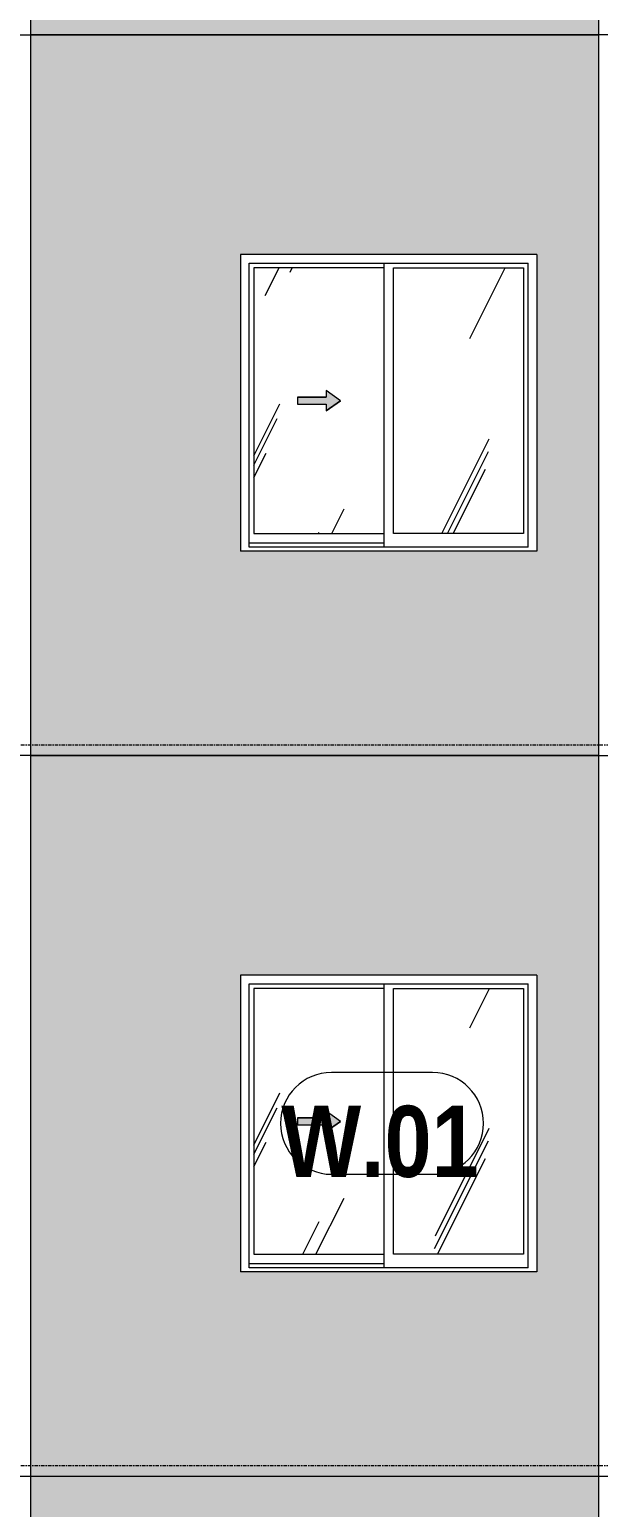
# Model space of a CAD drawing. Header units: millimetres. Extents: x -134153 to 99383, y -5233 to 35400.
# Drawn here: x -57648 to -54963, y 8802 to 15775 of the extents above; entities that cross this region are included whole.
import ezdxf

# ---------------------------------------------------------------- set-up
doc = ezdxf.new("R2010")
doc.units = ezdxf.units.MM
doc.linetypes.add('1 NÉT CALL OUT', pattern=[6, 3, -3])
doc.linetypes.add('Centre', pattern=[31.75, 6.35, -4.7625, 15.875, -4.7625])
for name, color, linetype, lineweight in [('A-DETL-GENF', 92, 'Continuous', 9), ('A-DETL-GENF-1', 92, '1 NÉT CALL OUT', 9), ('A-FLOR-LEVL-2', 51, 'Centre', 9), ('A-GLAZ', 151, 'Continuous', 9), ('A-GLAZ-3', 7, '1 NÉT CALL OUT', 9), ('A-GLAZ-IDEN', 152, 'Continuous', 9), ('A-WALL', 113, 'Continuous', 9), ('A-WALL-PATT-2', 111, 'Continuous', 5)]:
    doc.layers.add(name, color=color, linetype=linetype, lineweight=lineweight)
doc.styles.add('Arial_B_1', font='arialbd_0.ttf', dxfattribs={"width": 0.85, "height": 336})
pattern_1 = [(63.435, (-79954.8, 1311.3), (-0.002, 1625.6), [567.96, -3066.99]), (63.435, (-81580.4, 1311.3), (-0.002, 1625.6), [567.96, -3066.99]), (63.435, (-79176.65, 1625.35), (-0.002, 1625.6), [567.96, -3066.99]), (63.435, (-80802.25, 1625.35), (-0.002, 1625.6), [567.96, -3066.99]), (63.435, (-79294.4, 1514.5), (-0.002, 1625.6), [567.96, -3066.99]), (63.435, (-80920, 1514.5), (-0.002, 1625.6), [567.96, -3066.99]), (63.435, (-79414.5, 2149.4), (-0.002, 1625.6), [276.055, -3358.9]), (63.435, (-81040.1, 2149.4), (-0.002, 1625.6), [276.055, -3358.9]), (63.435, (-79493, 2051.15), (-0.002, 1625.6), [567.96, -3066.99]), (63.435, (-81118.6, 2051.15), (-0.002, 1625.6), [567.96, -3066.99]), (63.435, (-79479.15, 2121.7), (-0.002, 1625.6), [567.96, -3066.99]), (63.435, (-81104.76, 2121.7), (-0.002, 1625.6), [567.96, -3066.99]), (63.435, (-80135, 1812.2), (-0.002, 1625.6), [567.96, -3066.99]), (63.435, (-81760.6, 1812.2), (-0.002, 1625.6), [567.96, -3066.99]), (63.435, (-80121.15, 1895.35), (-0.002, 1625.6), [567.96, -3066.99]), (63.435, (-81746.75, 1895.35), (-0.002, 1625.6), [567.96, -3066.99]), (63.435, (-80117.4, 1955.3), (-0.002, 1625.6), [567.96, -3066.99]), (63.435, (-81743, 1955.3), (-0.002, 1625.6), [567.96, -3066.99])]

# ---------------------------------------------------------------- blocks, each defined once
blk = doc.blocks.new('1_FAMILY RVT - W01-WxH 1400x1400xmm-V16-TKCS_MẶT ĐỨNG HƯỚNG BẮC')
at = {"layer": 'A-DETL-GENF-1'}
blk.add_hatch(color=256, dxfattribs=at).paths.add_polyline_path([(-56248.1, 10576.5), (-56180.3, 10623.9), (-56248.1, 10671.4), (-56248.1, 10640.9), (-56383.5, 10640.9), (-56383.5, 10607), (-56248.1, 10607)])
at = {"layer": 'A-GLAZ'}
h = blk.add_hatch(dxfattribs=at)
h.set_pattern_fill('FP_1', color=256, style=0, pattern_type=2)
h.set_pattern_definition(pattern_1)
h.paths.add_polyline_path([(-56589.1, 9997), (-55974.8, 9997), (-55974.8, 11250.9), (-56589.1, 11250.9), (-56589.1, 10607)])
h.paths.add_polyline_path([(-56248.1, 10576.5), (-56248.1, 10607), (-56383.5, 10607), (-56383.5, 10640.9), (-56248.1, 10640.9), (-56248.1, 10671.4), (-56180.3, 10623.9), (-56204.5, 10607)])
h = blk.add_hatch(dxfattribs=at)
h.set_pattern_fill('FP_1', color=256, style=0, pattern_type=2)
h.set_pattern_definition(pattern_1)
h.paths.add_polyline_path([(-55316.1, 9997), (-55316.1, 11250.9), (-55930.3, 11250.9), (-55930.3, 9997)])
at = {"layer": 'A-DETL-GENF'}
for p, q in [((-56248.1, 10671.4), (-56248.1, 10640.9)), ((-56180.3, 10623.9), (-56248.1, 10671.4)), ((-56180.3, 10623.9), (-56248.1, 10671.4)), ((-56248.1, 10671.4), (-56248.1, 10640.9)), ((-56383.5, 10640.9), (-56383.5, 10607)), ((-56383.5, 10640.9), (-56248.1, 10640.9)), ((-56248.1, 10640.9), (-56383.5, 10640.9)), ((-56383.5, 10640.9), (-56383.5, 10607)), ((-56383.5, 10607), (-56248.1, 10607)), ((-56383.5, 10607), (-56248.1, 10607)), ((-56180.3, 10623.9), (-56248.1, 10576.5)), ((-56248.1, 10576.5), (-56180.3, 10623.9)), ((-56248.1, 10607), (-56248.1, 10576.5)), ((-56248.1, 10607), (-56248.1, 10576.5))]:
    blk.add_line(p, q, dxfattribs=at)
at = {"layer": 'A-GLAZ'}
for p, q in [((-55252.6, 11314.4), (-56652.6, 11314.4)), ((-56652.6, 11314.4), (-56652.6, 9914.4)), ((-55252.6, 11314.4), (-55252.6, 9914.4)), ((-56611.6, 11273.5), (-55293.5, 11273.5)), ((-56611.6, 9933.5), (-56611.6, 11273.5)), ((-56589.1, 11250.9), (-56589.1, 9997)), ((-55974.8, 11250.9), (-56589.1, 11250.9)), ((-55974.8, 11273.5), (-55974.8, 9933.5)), ((-55930.3, 9997), (-55930.3, 11250.9)), ((-55930.3, 11250.9), (-55316.1, 11250.9)), ((-55316.1, 11250.9), (-55316.1, 9997)), ((-55293.5, 9933.5), (-55293.5, 11273.5)), ((-56589.1, 9997), (-55974.8, 9997)), ((-55316.1, 9997), (-55930.3, 9997)), ((-55252.6, 9914.4), (-56652.6, 9914.4)), ((-55974.8, 9952.5), (-56611.6, 9952.5)), ((-55974.8, 9952.5), (-56611.6, 9952.5)), ((-55293.5, 9933.5), (-56611.6, 9933.5))]:
    blk.add_line(p, q, dxfattribs=at)
blk = doc.blocks.new('1_FAMILY RVT - W01-WxH 1400x1400xmm-V147-TKCS_MẶT ĐỨNG HƯỚNG BẮC')
at = {"layer": 'A-DETL-GENF-1'}
blk.add_hatch(color=256, dxfattribs=at).paths.add_polyline_path([(-56248.1, 13976.5), (-56180.3, 14023.9), (-56248.1, 14071.4), (-56248.1, 14040.9), (-56383.5, 14040.9), (-56383.5, 14007), (-56248.1, 14007)])
at = {"layer": 'A-GLAZ'}
h = blk.add_hatch(dxfattribs=at)
h.set_pattern_fill('FP_1', color=256, style=0, pattern_type=2)
h.set_pattern_definition(pattern_1)
h.paths.add_polyline_path([(-56589.1, 13397), (-55974.8, 13397), (-55974.8, 14650.9), (-56589.1, 14650.9), (-56589.1, 14007)])
h.paths.add_polyline_path([(-56248.1, 13976.5), (-56248.1, 14007), (-56383.5, 14007), (-56383.5, 14040.9), (-56248.1, 14040.9), (-56248.1, 14071.4), (-56180.3, 14023.9), (-56204.5, 14007)])
h = blk.add_hatch(dxfattribs=at)
h.set_pattern_fill('FP_1', color=256, style=0, pattern_type=2)
h.set_pattern_definition(pattern_1)
h.paths.add_polyline_path([(-55316.1, 13397), (-55316.1, 14650.9), (-55930.3, 14650.9), (-55930.3, 13397)])
at = {"layer": 'A-DETL-GENF'}
for p, q in [((-56383.5, 14040.9), (-56383.5, 14007)), ((-56383.5, 14040.9), (-56248.1, 14040.9)), ((-56248.1, 14040.9), (-56383.5, 14040.9)), ((-56383.5, 14040.9), (-56383.5, 14007)), ((-56248.1, 14071.4), (-56248.1, 14040.9)), ((-56180.3, 14023.9), (-56248.1, 14071.4)), ((-56180.3, 14023.9), (-56248.1, 14071.4)), ((-56248.1, 14071.4), (-56248.1, 14040.9)), ((-56180.3, 14023.9), (-56248.1, 13976.5)), ((-56248.1, 13976.5), (-56180.3, 14023.9)), ((-56383.5, 14007), (-56248.1, 14007)), ((-56383.5, 14007), (-56248.1, 14007)), ((-56248.1, 14007), (-56248.1, 13976.5)), ((-56248.1, 14007), (-56248.1, 13976.5))]:
    blk.add_line(p, q, dxfattribs=at)
at = {"layer": 'A-GLAZ'}
for p, q in [((-55252.6, 14714.4), (-56652.6, 14714.4)), ((-56652.6, 14714.4), (-56652.6, 13314.4)), ((-55252.6, 14714.4), (-55252.6, 13314.4)), ((-56611.6, 14673.5), (-55293.5, 14673.5)), ((-56611.6, 13333.5), (-56611.6, 14673.5)), ((-56589.1, 14650.9), (-56589.1, 13397)), ((-55974.8, 14650.9), (-56589.1, 14650.9)), ((-55974.8, 14673.5), (-55974.8, 13333.5)), ((-55930.3, 13397), (-55930.3, 14650.9)), ((-55930.3, 14650.9), (-55316.1, 14650.9)), ((-55316.1, 14650.9), (-55316.1, 13397)), ((-55293.5, 13333.5), (-55293.5, 14673.5)), ((-56589.1, 13397), (-55974.8, 13397)), ((-55316.1, 13397), (-55930.3, 13397)), ((-55974.8, 13352.5), (-56611.6, 13352.5)), ((-55974.8, 13352.5), (-56611.6, 13352.5)), ((-55293.5, 13333.5), (-56611.6, 13333.5)), ((-55252.6, 13314.4), (-56652.6, 13314.4))]:
    blk.add_line(p, q, dxfattribs=at)
blk = doc.blocks.new('SSA-WINDOW TAG - 10-2062020-TKCS_MẶT ĐỨNG HƯỚNG BẮC')
at = {"layer": 'A-GLAZ-IDEN'}
for p, q in [((-121345.064287, 10854.4), (-121822.564287, 10854.4)), ((-121822.564287, 10374.4), (-121345.064287, 10374.4))]:
    blk.add_line(p, q, dxfattribs=at)
for centre, start, end in [((-121822.564287, 10614.4), 90, 270), ((-121345.064287, 10614.4), 270, 90)]:
    blk.add_arc(centre, 240, start, end, dxfattribs=at)

msp = doc.modelspace()

# ---------------------------------------------------------------- hatches: boundary and pattern name
at = {"layer": 'A-WALL-PATT-2'}
h = msp.add_hatch(color=256, dxfattribs=at)
h.paths.add_polyline_path([(-56790.9, 15750), (-54962.6, 15750), (-54962.6, 19150), (-57642.6, 19150), (-57642.6, 15750)])
h.paths.add_polyline_path([(-56652.6, 16714.4), (-56652.6, 18114.4), (-55252.6, 18114.4), (-55252.6, 16714.4), (-56611.6, 16714.4)])
h = msp.add_hatch(color=256, dxfattribs=at)
h.paths.add_polyline_path([(-54962.6, 12350), (-54962.6, 15750), (-57642.6, 15750), (-57642.6, 12350), (-55204.3, 12350)])
h.paths.add_polyline_path([(-56652.6, 13314.4), (-56652.6, 14714.4), (-55252.6, 14714.4), (-55252.6, 13314.4), (-56611.6, 13314.4)])
h = msp.add_hatch(color=256, dxfattribs=at)
h.paths.add_polyline_path([(-54962.6, 8950), (-54962.6, 12350), (-57642.6, 12350), (-57642.6, 8950), (-55204.3, 8950)])
h.paths.add_polyline_path([(-56652.6, 9914.4), (-56652.6, 11314.4), (-55252.6, 11314.4), (-55252.6, 9914.4), (-56611.6, 9914.4)])
h = msp.add_hatch(color=256, dxfattribs=at)
h.paths.add_polyline_path([(-55293.5, 5550), (-54962.6, 5550), (-54962.6, 8950), (-57642.6, 8950), (-57642.6, 5550), (-56790.9, 5550)])
h.paths.add_polyline_path([(-55293.5, 6514.4), (-56652.6, 6514.4), (-56652.6, 7914.4), (-55252.6, 7914.4), (-55252.6, 6514.4)])

# ---------------------------------------------------------------- linework, layer by layer
at = {"layer": 'A-FLOR-LEVL-2'}
for p, q in [((-134152.6, 12400), (-25724.3, 12400)), ((-134152.6, 9000), (-25724.3, 9000))]:
    msp.add_line(p, q, dxfattribs=at)
at = {"layer": 'A-WALL'}
for p, q in [((-57642.6, 29350), (-57642.6, 5550)), ((-54962.6, 19150), (-54962.6, 4700)), ((-61137.6, 15750), (-54962.6, 15750)), ((-46362.6, 15750), (-57642.6, 15750)), ((-54962.6, 12350), (-61137.6, 12350)), ((-57642.6, 12350), (-46362.6, 12350)), ((-54962.6, 9000), (-54952.6, 9000)), ((-61137.6, 8950), (-46362.6, 8950))]:
    msp.add_line(p, q, dxfattribs=at)

# ---------------------------------------------------------------- block references
at = {"layer": 'A-GLAZ-3'}
for name in ['1_FAMILY RVT - W01-WxH 1400x1400xmm-V147-TKCS_MẶT ĐỨNG HƯỚNG BẮC', '1_FAMILY RVT - W01-WxH 1400x1400xmm-V16-TKCS_MẶT ĐỨNG HƯỚNG BẮC']:
    msp.add_blockref(name, (0, 0), dxfattribs=at)
at = {"layer": 'A-GLAZ-IDEN'}
msp.add_blockref('SSA-WINDOW TAG - 10-2062020-TKCS_MẶT ĐỨNG HƯỚNG BẮC', (65600, 0), dxfattribs=at)

# ---------------------------------------------------------------- texts
at = {"layer": 'A-GLAZ-IDEN', "insert": (-55993.8, 10527.1), "char_height": 336, "width": 962.88, "attachment_point": 5, "line_spacing_factor": 0.936439, "style": 'Arial_B_1'}
msp.add_mtext('\\pt6.80064,13.60128,20.39856,27.1992,33.99984,40.80048,47.60112,54.3984,61.19904,67.99968,74.80032,81.60096,88.4016,95.19888,101.99952,108.80016,115.6008,122.40144,129.19872,135.99936,142.8,149.60064,156.40128,163.19856,169.9992,176.79984,183.60048,190.40112,197.1984,203.99904,210.79968,217.60032;W.01', dxfattribs=at)

doc.saveas('drawing.dxf')
